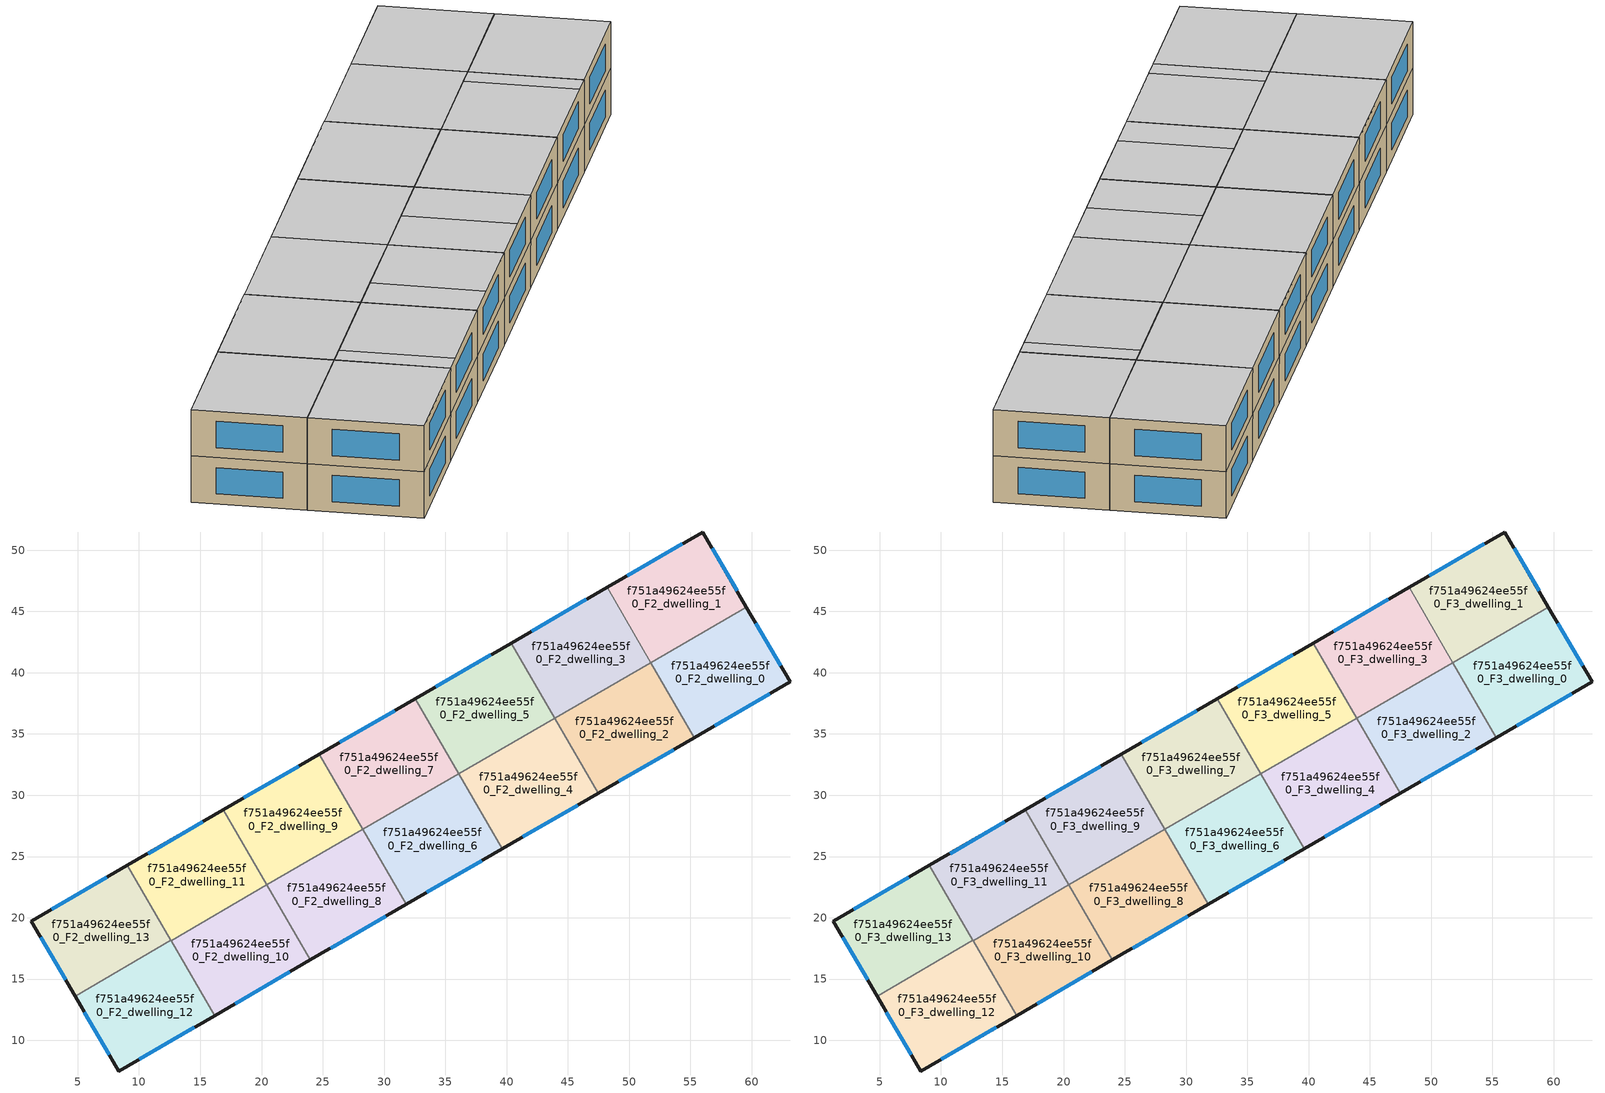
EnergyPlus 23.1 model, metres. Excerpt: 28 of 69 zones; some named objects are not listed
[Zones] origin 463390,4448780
f751a49624ee55f0_F2_dwelling_0
 floor to f751a49624ee55f0_F1_dwelling_0 (EU_floor_Construction): 59.57,45.36 63.14,39.25 55.29,34.7 51.75,40.82 z6
 wall outside (EU_wall_Construction): 55.29,34.7 63.14,39.25 59.57,45.36 z6:9
 wall to f751a49624ee55f0_F2_dwelling_1 (EU_wall_Construction): 59.57,45.36 51.75,40.82 z6:9
 wall to f751a49624ee55f0_F2_dwelling_2 (EU_wall_Construction): 51.75,40.82 55.29,34.7 z6:9
 window (EU_Window_Construction): 62.37,40.56 60.33,44.05 / 56.97,35.68 61.46,38.27 z6.64:8.36
f751a49624ee55f0_F2_dwelling_1
 floor to f751a49624ee55f0_F1_dwelling_1 (EU_floor_Construction): 55.99,51.48 59.57,45.36 51.75,40.82 48.19,46.96 z6
 wall outside (EU_wall_Construction): 59.57,45.36 55.99,51.48 48.19,46.96 z6:9
 wall to f751a49624ee55f0_F2_dwelling_3 (EU_wall_Construction): 48.19,46.96 51.74,40.83 z6:9
 window (EU_Window_Construction): 58.8,46.67 56.76,50.17 / 54.32,50.51 49.86,47.92 z6.64:8.36
f751a49624ee55f0_F2_dwelling_10
 floor to f751a49624ee55f0_F1_dwelling_10 (EU_floor_Construction): 20.44,22.69 23.99,16.56 16.16,12.02 12.61,18.15 z6
 wall outside (EU_wall_Construction): 16.16,12.02 23.99,16.56 z6:9
 wall to f751a49624ee55f0_F2_dwelling_11 (EU_wall_Construction): 20.44,22.69 12.61,18.15 z6:9
 wall to f751a49624ee55f0_F2_dwelling_8 (EU_wall_Construction): 23.99,16.56 20.44,22.69 z6:9
 wall to f751a49624ee55f0_F2_dwelling_12 (EU_wall_Construction): 12.61,18.15 16.16,12.02 z6:9
 window (EU_Window_Construction): 17.84,13 22.32,15.59 z6.64:8.36
f751a49624ee55f0_F2_dwelling_11
 floor to f751a49624ee55f0_F1_dwelling_11 (EU_floor_Construction): 16.89,28.81 20.44,22.69 12.61,18.15 9.06,24.27 z6
 wall outside (EU_wall_Construction): 16.89,28.81 9.06,24.27 z6:9
 wall to f751a49624ee55f0_F2_dwelling_9 (EU_wall_Construction): 20.44,22.69 16.89,28.81 z6:9
 wall to f751a49624ee55f0_F2_dwelling_13 (EU_wall_Construction): 9.06,24.27 12.61,18.16 z6:9
 wall to f751a49624ee55f0_F2_dwelling_12 (EU_wall_Construction): 12.61,18.16 12.61,18.15 z6:9
 window (EU_Window_Construction): 15.21,27.84 10.74,25.24 z6.64:8.36
f751a49624ee55f0_F2_dwelling_12
 floor to f751a49624ee55f0_F1_dwelling_12 (EU_floor_Construction): 12.61,18.16 16.16,12.02 8.36,7.5 4.78,13.62 z6
 wall outside (EU_wall_Construction): 4.78,13.62 8.36,7.5 16.16,12.02 z6:9
 wall to f751a49624ee55f0_F2_dwelling_13 (EU_wall_Construction): 12.61,18.16 4.78,13.62 z6:9
 window (EU_Window_Construction): 10.03,8.47 14.49,11.06 / 5.55,12.31 7.59,8.81 z6.64:8.36
f751a49624ee55f0_F2_dwelling_13
 floor to f751a49624ee55f0_F1_dwelling_13 (EU_floor_Construction): 9.06,24.27 12.61,18.16 4.78,13.62 1.22,19.72 z6
 wall outside (EU_wall_Construction): 9.06,24.27 1.22,19.72 4.78,13.62 z6:9
 window (EU_Window_Construction): 1.98,18.41 4.02,14.93 / 7.38,23.3 2.9,20.7 z6.64:8.36
f751a49624ee55f0_F2_dwelling_2
 floor to f751a49624ee55f0_F1_dwelling_2 (EU_floor_Construction): 51.74,40.83 55.29,34.7 47.47,30.17 43.92,36.29 z6
 wall outside (EU_wall_Construction): 47.47,30.17 55.29,34.7 z6:9
 wall to f751a49624ee55f0_F2_dwelling_3 (EU_wall_Construction): 51.74,40.83 43.92,36.29 z6:9
 wall to f751a49624ee55f0_F2_dwelling_4 (EU_wall_Construction): 43.92,36.29 47.47,30.17 z6:9
 window (EU_Window_Construction): 49.15,31.14 53.62,33.73 z6.64:8.36
f751a49624ee55f0_F2_dwelling_3
 floor to f751a49624ee55f0_F1_dwelling_3 (EU_floor_Construction): 48.19,46.96 51.74,40.83 43.92,36.29 40.37,42.42 z6
 wall outside (EU_wall_Construction): 48.19,46.96 40.37,42.42 z6:9
 wall to f751a49624ee55f0_F2_dwelling_5 (EU_wall_Construction): 40.37,42.42 43.92,36.29 z6:9
 window (EU_Window_Construction): 46.51,45.98 42.04,43.39 z6.64:8.36
f751a49624ee55f0_F2_dwelling_4
 floor to f751a49624ee55f0_F1_dwelling_4 (EU_floor_Construction): 43.92,36.29 47.47,30.17 39.65,25.63 36.09,31.76 z6
 wall outside (EU_wall_Construction): 39.65,25.63 47.47,30.17 z6:9
 wall to f751a49624ee55f0_F2_dwelling_6 (EU_wall_Construction): 36.09,31.76 39.65,25.63 z6:9
 wall to f751a49624ee55f0_F2_dwelling_5 (EU_wall_Construction): 43.92,36.29 36.09,31.76 z6:9
 window (EU_Window_Construction): 41.32,26.6 45.79,29.2 z6.64:8.36
f751a49624ee55f0_F2_dwelling_5
 floor to f751a49624ee55f0_F1_dwelling_5 (EU_floor_Construction): 40.37,42.42 43.92,36.29 36.09,31.76 32.54,37.88 z6
 wall outside (EU_wall_Construction): 40.37,42.42 32.54,37.88 z6:9
 wall to f751a49624ee55f0_F2_dwelling_7 (EU_wall_Construction): 32.54,37.88 36.09,31.76 z6:9
 window (EU_Window_Construction): 38.69,41.45 34.22,38.86 z6.64:8.36
f751a49624ee55f0_F2_dwelling_6
 floor to f751a49624ee55f0_F1_dwelling_6 (EU_floor_Construction): 36.09,31.76 39.65,25.63 31.82,21.1 28.27,27.22 z6
 wall outside (EU_wall_Construction): 31.82,21.1 39.65,25.63 z6:9
 wall to f751a49624ee55f0_F2_dwelling_8 (EU_wall_Construction): 28.27,27.22 31.82,21.1 z6:9
 wall to f751a49624ee55f0_F2_dwelling_7 (EU_wall_Construction): 36.09,31.76 28.27,27.22 z6:9
 window (EU_Window_Construction): 33.5,22.07 37.97,24.66 z6.64:8.36
f751a49624ee55f0_F2_dwelling_7
 floor to f751a49624ee55f0_F1_dwelling_7 (EU_floor_Construction): 32.54,37.88 36.09,31.76 28.27,27.22 24.72,33.35 z6
 wall outside (EU_wall_Construction): 32.54,37.88 24.72,33.35 z6:9
 wall to f751a49624ee55f0_F2_dwelling_9 (EU_wall_Construction): 24.72,33.35 28.27,27.22 z6:9
 window (EU_Window_Construction): 30.87,36.91 26.39,34.32 z6.64:8.36
f751a49624ee55f0_F2_dwelling_8
 floor to f751a49624ee55f0_F1_dwelling_8 (EU_floor_Construction): 28.27,27.22 31.82,21.1 23.99,16.56 20.44,22.68 z6
 wall outside (EU_wall_Construction): 23.99,16.56 31.82,21.1 z6:9
 wall to f751a49624ee55f0_F2_dwelling_9 (EU_wall_Construction): 28.27,27.22 20.44,22.68 z6:9
 window (EU_Window_Construction): 25.67,17.53 30.14,20.13 z6.64:8.36
f751a49624ee55f0_F2_dwelling_9
 floor to f751a49624ee55f0_F1_dwelling_9 (EU_floor_Construction): 24.72,33.35 28.27,27.22 20.44,22.68 16.89,28.81 z6
 wall outside (EU_wall_Construction): 24.72,33.35 16.89,28.81 z6:9
 window (EU_Window_Construction): 23.04,32.38 18.57,29.78 z6.64:8.36
f751a49624ee55f0_F3_dwelling_0
 floor to f751a49624ee55f0_F2_dwelling_0 (EU_floor_Construction): 59.57,45.36 63.14,39.25 55.29,34.7 51.75,40.82 z9
 wall outside (EU_wall_Construction): 55.29,34.7 63.14,39.25 59.57,45.36 z9:12
 wall to f751a49624ee55f0_F3_dwelling_1 (EU_wall_Construction): 59.57,45.36 51.75,40.82 z9:12
 wall to f751a49624ee55f0_F3_dwelling_2 (EU_wall_Construction): 51.75,40.82 55.29,34.7 z9:12
 window (EU_Window_Construction): 62.37,40.56 60.33,44.05 / 56.97,35.68 61.46,38.27 z9.64:11.36
 ceiling adiabatic (EU_roof_Construction): 63.14,39.25 59.57,45.36 51.75,40.82 55.29,34.7 z12
f751a49624ee55f0_F3_dwelling_1
 floor to f751a49624ee55f0_F2_dwelling_1 (EU_floor_Construction): 55.99,51.48 59.57,45.36 51.75,40.82 48.19,46.96 z9
 wall outside (EU_wall_Construction): 59.57,45.36 55.99,51.48 48.19,46.96 z9:12
 wall to f751a49624ee55f0_F3_dwelling_3 (EU_wall_Construction): 48.19,46.96 51.74,40.83 z9:12
 window (EU_Window_Construction): 58.8,46.67 56.76,50.17 / 54.32,50.51 49.86,47.92 z9.64:11.36
 ceiling to f751a49624ee55f0_F4_dwelling_0 (EU_floor_Construction): 59.56,45.37 55.99,51.48 48.19,46.96 51.74,40.83 z12
 ceiling to f751a49624ee55f0_F4_dwelling_7 (EU_floor_Construction): 59.57,45.36 59.56,45.37 51.74,40.83 51.75,40.82 z12
f751a49624ee55f0_F3_dwelling_10
 floor to f751a49624ee55f0_F2_dwelling_10 (EU_floor_Construction): 20.44,22.69 23.99,16.56 16.16,12.02 12.61,18.15 z9
 wall outside (EU_wall_Construction): 16.16,12.02 23.99,16.56 z9:12
 wall to f751a49624ee55f0_F3_dwelling_11 (EU_wall_Construction): 20.44,22.69 12.61,18.15 z9:12
 wall to f751a49624ee55f0_F3_dwelling_8 (EU_wall_Construction): 23.99,16.56 20.44,22.69 z9:12
 wall to f751a49624ee55f0_F3_dwelling_12 (EU_wall_Construction): 12.61,18.15 16.16,12.02 z9:12
 window (EU_Window_Construction): 17.84,13 22.32,15.59 z9.64:11.36
 ceiling to f751a49624ee55f0_F4_dwelling_11 (EU_floor_Construction): 23.99,16.56 20.44,22.68 13.93,18.91 17.48,12.79 z12
 ceiling to f751a49624ee55f0_F4_dwelling_12 (EU_floor_Construction): 17.48,12.79 13.93,18.91 12.61,18.15 16.16,12.02 z12
f751a49624ee55f0_F3_dwelling_11
 floor to f751a49624ee55f0_F2_dwelling_11 (EU_floor_Construction): 16.89,28.81 20.44,22.69 12.61,18.15 9.06,24.27 z9
 wall outside (EU_wall_Construction): 16.89,28.81 9.06,24.27 z9:12
 wall to f751a49624ee55f0_F3_dwelling_9 (EU_wall_Construction): 20.44,22.69 16.89,28.81 z9:12
 wall to f751a49624ee55f0_F3_dwelling_13 (EU_wall_Construction): 9.06,24.27 12.61,18.16 z9:12
 wall to f751a49624ee55f0_F3_dwelling_12 (EU_wall_Construction): 12.61,18.16 12.61,18.15 z9:12
 window (EU_Window_Construction): 15.21,27.84 10.74,25.24 z9.64:11.36
 ceiling adiabatic (EU_roof_Construction): 20.43,22.68 16.88,28.8 9.06,24.27 12.61,18.15 z12
 ceiling to f751a49624ee55f0_F4_dwelling_4 (EU_floor_Construction): 20.44,22.69 16.89,28.81 16.88,28.8 20.43,22.68 z12
f751a49624ee55f0_F3_dwelling_12
 floor to f751a49624ee55f0_F2_dwelling_12 (EU_floor_Construction): 12.61,18.16 16.16,12.02 8.36,7.5 4.78,13.62 z9
 wall outside (EU_wall_Construction): 4.78,13.62 8.36,7.5 16.16,12.02 z9:12
 wall to f751a49624ee55f0_F3_dwelling_13 (EU_wall_Construction): 12.61,18.16 4.78,13.62 z9:12
 window (EU_Window_Construction): 10.03,8.47 14.49,11.06 / 5.55,12.31 7.59,8.81 z9.64:11.36
 ceiling to f751a49624ee55f0_F4_dwelling_12 (EU_floor_Construction): 16.16,12.02 12.61,18.15 4.79,13.61 8.36,7.5 z12
 ceiling to f751a49624ee55f0_F4_dwelling_6 (EU_floor_Construction): 12.6,18.14 12.6,18.15 4.78,13.62 4.79,13.61 z12
f751a49624ee55f0_F3_dwelling_13
 floor to f751a49624ee55f0_F2_dwelling_13 (EU_floor_Construction): 9.06,24.27 12.61,18.16 4.78,13.62 1.22,19.72 z9
 wall outside (EU_wall_Construction): 9.06,24.27 1.22,19.72 4.78,13.62 z9:12
 window (EU_Window_Construction): 1.98,18.41 4.02,14.93 / 7.38,23.3 2.9,20.7 z9.64:11.36
 ceiling to f751a49624ee55f0_F4_dwelling_6 (EU_floor_Construction): 12.6,18.15 9.05,24.26 1.22,19.72 4.78,13.62 z12
 ceiling to f751a49624ee55f0_F4_dwelling_5 (EU_floor_Construction): 12.61,18.16 9.06,24.27 9.05,24.26 12.6,18.15 z12
f751a49624ee55f0_F3_dwelling_2
 floor to f751a49624ee55f0_F2_dwelling_2 (EU_floor_Construction): 51.74,40.83 55.29,34.7 47.47,30.17 43.92,36.29 z9
 wall outside (EU_wall_Construction): 47.47,30.17 55.29,34.7 z9:12
 wall to f751a49624ee55f0_F3_dwelling_3 (EU_wall_Construction): 51.74,40.83 43.92,36.29 z9:12
 wall to f751a49624ee55f0_F3_dwelling_4 (EU_wall_Construction): 43.92,36.29 47.47,30.17 z9:12
 window (EU_Window_Construction): 49.15,31.14 53.62,33.73 z9.64:11.36
 ceiling to f751a49624ee55f0_F4_dwelling_8 (EU_floor_Construction): 54,33.95 50.45,40.08 43.92,36.29 47.47,30.17 z12
 ceiling to f751a49624ee55f0_F4_dwelling_7 (EU_floor_Construction): 55.29,34.7 51.74,40.83 50.45,40.08 54,33.95 z12
f751a49624ee55f0_F3_dwelling_3
 floor to f751a49624ee55f0_F2_dwelling_3 (EU_floor_Construction): 48.19,46.96 51.74,40.83 43.92,36.29 40.37,42.42 z9
 wall outside (EU_wall_Construction): 48.19,46.96 40.37,42.42 z9:12
 wall to f751a49624ee55f0_F3_dwelling_5 (EU_wall_Construction): 40.37,42.42 43.92,36.29 z9:12
 window (EU_Window_Construction): 46.51,45.98 42.04,43.39 z9.64:11.36
 ceiling adiabatic (EU_roof_Construction): 51.74,40.83 48.19,46.96 40.37,42.42 43.92,36.29 z12
f751a49624ee55f0_F3_dwelling_4
 floor to f751a49624ee55f0_F2_dwelling_4 (EU_floor_Construction): 43.92,36.29 47.47,30.17 39.65,25.63 36.09,31.76 z9
 wall outside (EU_wall_Construction): 39.65,25.63 47.47,30.17 z9:12
 wall to f751a49624ee55f0_F3_dwelling_6 (EU_wall_Construction): 36.09,31.76 39.65,25.63 z9:12
 wall to f751a49624ee55f0_F3_dwelling_5 (EU_wall_Construction): 43.92,36.29 36.09,31.76 z9:12
 window (EU_Window_Construction): 41.32,26.6 45.79,29.2 z9.64:11.36
 ceiling adiabatic (EU_roof_Construction): 47.47,30.17 43.92,36.29 36.09,31.76 39.65,25.63 z12
f751a49624ee55f0_F3_dwelling_5
 floor to f751a49624ee55f0_F2_dwelling_5 (EU_floor_Construction): 40.37,42.42 43.92,36.29 36.09,31.76 32.54,37.88 z9
 wall outside (EU_wall_Construction): 40.37,42.42 32.54,37.88 z9:12
 wall to f751a49624ee55f0_F3_dwelling_7 (EU_wall_Construction): 32.54,37.88 36.09,31.76 z9:12
 window (EU_Window_Construction): 38.69,41.45 34.22,38.86 z9.64:11.36
 ceiling to f751a49624ee55f0_F4_dwelling_2 (EU_floor_Construction): 43.9,36.29 40.35,42.41 32.54,37.88 36.09,31.76 z12
 ceiling to f751a49624ee55f0_F4_dwelling_1 (EU_floor_Construction): 43.92,36.29 40.37,42.42 40.35,42.41 43.9,36.29 z12
f751a49624ee55f0_F3_dwelling_6
 floor to f751a49624ee55f0_F2_dwelling_6 (EU_floor_Construction): 36.09,31.76 39.65,25.63 31.82,21.1 28.27,27.22 z9
 wall outside (EU_wall_Construction): 31.82,21.1 39.65,25.63 z9:12
 wall to f751a49624ee55f0_F3_dwelling_8 (EU_wall_Construction): 28.27,27.22 31.82,21.1 z9:12
 wall to f751a49624ee55f0_F3_dwelling_7 (EU_wall_Construction): 36.09,31.76 28.27,27.22 z9:12
 window (EU_Window_Construction): 33.5,22.07 37.97,24.66 z9.64:11.36
 ceiling to f751a49624ee55f0_F4_dwelling_10 (EU_floor_Construction): 35.75,23.37 32.2,29.5 28.27,27.22 31.82,21.1 z12
 ceiling to f751a49624ee55f0_F4_dwelling_9 (EU_floor_Construction): 39.64,25.63 36.09,31.76 32.2,29.5 35.75,23.37 z12
f751a49624ee55f0_F3_dwelling_7
 floor to f751a49624ee55f0_F2_dwelling_7 (EU_floor_Construction): 32.54,37.88 36.09,31.76 28.27,27.22 24.72,33.35 z9
 wall outside (EU_wall_Construction): 32.54,37.88 24.72,33.35 z9:12
 wall to f751a49624ee55f0_F3_dwelling_9 (EU_wall_Construction): 24.72,33.35 28.27,27.22 z9:12
 window (EU_Window_Construction): 30.87,36.91 26.39,34.32 z9.64:11.36
 ceiling to f751a49624ee55f0_F4_dwelling_3 (EU_floor_Construction): 36.08,31.75 32.53,37.88 24.72,33.35 28.27,27.22 z12
 ceiling to f751a49624ee55f0_F4_dwelling_2 (EU_floor_Construction): 36.09,31.76 32.54,37.88 32.53,37.88 36.08,31.75 z12
f751a49624ee55f0_F3_dwelling_8
 floor to f751a49624ee55f0_F2_dwelling_8 (EU_floor_Construction): 28.27,27.22 31.82,21.1 23.99,16.56 20.44,22.68 z9
 wall outside (EU_wall_Construction): 23.99,16.56 31.82,21.1 z9:12
 wall to f751a49624ee55f0_F3_dwelling_9 (EU_wall_Construction): 28.27,27.22 20.44,22.68 z9:12
 window (EU_Window_Construction): 25.67,17.53 30.14,20.13 z9.64:11.36
 ceiling to f751a49624ee55f0_F4_dwelling_10 (EU_floor_Construction): 31.82,21.1 28.27,27.22 23.07,24.21 26.61,18.08 z12
 ceiling to f751a49624ee55f0_F4_dwelling_11 (EU_floor_Construction): 26.61,18.08 23.07,24.21 20.44,22.68 23.99,16.56 z12
f751a49624ee55f0_F3_dwelling_9
 floor to f751a49624ee55f0_F2_dwelling_9 (EU_floor_Construction): 24.72,33.35 28.27,27.22 20.44,22.68 16.89,28.81 z9
 wall outside (EU_wall_Construction): 24.72,33.35 16.89,28.81 z9:12
 window (EU_Window_Construction): 23.04,32.38 18.57,29.78 z9.64:11.36
 ceiling to f751a49624ee55f0_F4_dwelling_4 (EU_floor_Construction): 28.25,27.21 24.7,33.34 16.89,28.81 20.44,22.68 z12
 ceiling to f751a49624ee55f0_F4_dwelling_3 (EU_floor_Construction): 28.27,27.22 24.72,33.35 24.7,33.34 28.25,27.21 z12
[Building]
EU S2 Campaign: North Axis=0; Terrain=City; Solar Distribution=FullExterior
[Site:Location]
Yerevan-Zvartnots.Intl.AP: Latitude=40.15; Longitude=44.383; Time Zone=4; Elevation=854
[SizingPeriod:WeatherFileDays]
AnnualSizingPeriod: Begin Month=1; Begin Day of Month=1; End Month=12; End Day of Month=31; Day of Week for Start Day=Monday; Use Weather File Daylight Saving Period=No; Use Weather File Rain and Snow Indicators=No
[MATERIAL]
EU_InternalMass_Material: Roughness=MediumRough; Thickness=0.1; Conductivity=1; Density=1800; Specific Heat=900; Thermal Absorptance=0.9; Solar Absorptance=0.7; Visible Absorptance=0.7
[MATERIAL:NOMASS] Roughness=MediumRough; Thermal Absorptance=0.9; Solar Absorptance=0.7; Visible Absorptance=0.7
Name | Thermal Resistance
EU_wall_NoMass | 1.05043
EU_roof_NoMass | 1.45357
EU_floor_NoMass | 0.478065
[WINDOWMATERIAL:SIMPLEGLAZINGSYSTEM]
EU_Window_SimpleGlazing: UFactor=2.5566; Solar Heat Gain Coefficient=0.75; Visible Transmittance=0.75
[CONSTRUCTION]
EU_wall_Construction: EU_wall_NoMass
EU_roof_Construction: EU_roof_NoMass
EU_floor_Construction: EU_floor_NoMass
EU_Window_Construction: EU_Window_SimpleGlazing
EU_InternalMass_Construction: EU_InternalMass_Material
[ZONE] Type=1; Multiplier=1; Ceiling Height=autocalculate; Floor Area=autocalculate; Part of Total Floor Area=Yes
Name | Volume
f751a49624ee55f0_F2_dwelling_0; f751a49624ee55f0_F3_dwelling_0 | 192.119
f751a49624ee55f0_F2_dwelling_1; f751a49624ee55f0_F3_dwelling_1 | 192.142
f751a49624ee55f0_F2_dwelling_10; f751a49624ee55f0_F3_dwelling_10; f751a49624ee55f0_F2_dwelling_3; f751a49624ee55f0_F3_dwelling_3 | 192.148
f751a49624ee55f0_F2_dwelling_11; f751a49624ee55f0_F3_dwelling_11 | 192.125
f751a49624ee55f0_F2_dwelling_12; f751a49624ee55f0_F3_dwelling_12 | 192.133
f751a49624ee55f0_F2_dwelling_13; f751a49624ee55f0_F3_dwelling_13; f751a49624ee55f0_F2_dwelling_7; f751a49624ee55f0_F3_dwelling_7 | 192.123
f751a49624ee55f0_F2_dwelling_2; f751a49624ee55f0_F3_dwelling_2; f751a49624ee55f0_F2_dwelling_4; f751a49624ee55f0_F3_dwelling_4 | 192.134
f751a49624ee55f0_F2_dwelling_5; f751a49624ee55f0_F3_dwelling_5 | 192.128
f751a49624ee55f0_F2_dwelling_6; f751a49624ee55f0_F3_dwelling_6 | 192.129
f751a49624ee55f0_F2_dwelling_8; f751a49624ee55f0_F3_dwelling_8 | 192.136
f751a49624ee55f0_F2_dwelling_9; f751a49624ee55f0_F3_dwelling_9 | 192.154
[INTERNALMASS] Construction=EU_InternalMass_Construction
Name | Zone or ZoneList | Surface Area
f751a49624ee55f0_F2_dwelling_0_EU_InternalMass | f751a49624ee55f0_F2_dwelling_0 | 64.0397
f751a49624ee55f0_F2_dwelling_1_EU_InternalMass | f751a49624ee55f0_F2_dwelling_1 | 64.0465
f751a49624ee55f0_F2_dwelling_2_EU_InternalMass | f751a49624ee55f0_F2_dwelling_2 | 64.0477
f751a49624ee55f0_F2_dwelling_3_EU_InternalMass | f751a49624ee55f0_F2_dwelling_3 | 64.0495
f751a49624ee55f0_F2_dwelling_4_EU_InternalMass | f751a49624ee55f0_F2_dwelling_4 | 64.0427
f751a49624ee55f0_F2_dwelling_5_EU_InternalMass | f751a49624ee55f0_F2_dwelling_5 | 64.0425
f751a49624ee55f0_F2_dwelling_6_EU_InternalMass | f751a49624ee55f0_F2_dwelling_6 | 64.0426
f751a49624ee55f0_F2_dwelling_7_EU_InternalMass | f751a49624ee55f0_F2_dwelling_7 | 64.0403
f751a49624ee55f0_F2_dwelling_8_EU_InternalMass | f751a49624ee55f0_F2_dwelling_8 | 64.0467
f751a49624ee55f0_F2_dwelling_9_EU_InternalMass | f751a49624ee55f0_F2_dwelling_9 | 64.0521
f751a49624ee55f0_F2_dwelling_10_EU_InternalMass | f751a49624ee55f0_F2_dwelling_10 | 64.0483
f751a49624ee55f0_F2_dwelling_11_EU_InternalMass | f751a49624ee55f0_F2_dwelling_11 | 64.0417
f751a49624ee55f0_F2_dwelling_12_EU_InternalMass | f751a49624ee55f0_F2_dwelling_12 | 64.0419
f751a49624ee55f0_F2_dwelling_13_EU_InternalMass | f751a49624ee55f0_F2_dwelling_13 | 64.0405
f751a49624ee55f0_F3_dwelling_0_EU_InternalMass | f751a49624ee55f0_F3_dwelling_0 | 64.0397
f751a49624ee55f0_F3_dwelling_1_EU_InternalMass | f751a49624ee55f0_F3_dwelling_1 | 64.0465
f751a49624ee55f0_F3_dwelling_2_EU_InternalMass | f751a49624ee55f0_F3_dwelling_2 | 64.0477
f751a49624ee55f0_F3_dwelling_3_EU_InternalMass | f751a49624ee55f0_F3_dwelling_3 | 64.0495
f751a49624ee55f0_F3_dwelling_4_EU_InternalMass | f751a49624ee55f0_F3_dwelling_4 | 64.0427
f751a49624ee55f0_F3_dwelling_5_EU_InternalMass | f751a49624ee55f0_F3_dwelling_5 | 64.0425
f751a49624ee55f0_F3_dwelling_6_EU_InternalMass | f751a49624ee55f0_F3_dwelling_6 | 64.0426
f751a49624ee55f0_F3_dwelling_7_EU_InternalMass | f751a49624ee55f0_F3_dwelling_7 | 64.0403
f751a49624ee55f0_F3_dwelling_8_EU_InternalMass | f751a49624ee55f0_F3_dwelling_8 | 64.0467
f751a49624ee55f0_F3_dwelling_9_EU_InternalMass | f751a49624ee55f0_F3_dwelling_9 | 64.0521
f751a49624ee55f0_F3_dwelling_10_EU_InternalMass | f751a49624ee55f0_F3_dwelling_10 | 64.0483
f751a49624ee55f0_F3_dwelling_11_EU_InternalMass | f751a49624ee55f0_F3_dwelling_11 | 64.0417
f751a49624ee55f0_F3_dwelling_12_EU_InternalMass | f751a49624ee55f0_F3_dwelling_12 | 64.0419
f751a49624ee55f0_F3_dwelling_13_EU_InternalMass | f751a49624ee55f0_F3_dwelling_13 | 64.0405
[OTHEREQUIPMENT] Fuel Type=Electricity; Design Level Calculation Method=Watts/Area; Power per Zone Floor Area=1; Fraction Latent=0; Fraction Radiant=0; Fraction Lost=0; Carbon Dioxide Generation Rate=0; EndUse Subcategory=EU_Step8_InternalGains
Name | Zone or ZoneList or Space or SpaceList | Schedule
EU_Step8_InternalGain_f751a49624ee55f0_F2_dwelling_0_f000 | f751a49624ee55f0_F2_dwelling_0 | EU_Step8_GainSchedule_f751a49624ee55f0_F2_dwelling_0_f000
EU_Step8_InternalGain_f751a49624ee55f0_F2_dwelling_1_f000 | f751a49624ee55f0_F2_dwelling_1 | EU_Step8_GainSchedule_f751a49624ee55f0_F2_dwelling_1_f000
EU_Step8_InternalGain_f751a49624ee55f0_F2_dwelling_2_f000 | f751a49624ee55f0_F2_dwelling_2 | EU_Step8_GainSchedule_f751a49624ee55f0_F2_dwelling_2_f000
EU_Step8_InternalGain_f751a49624ee55f0_F2_dwelling_3_f000 | f751a49624ee55f0_F2_dwelling_3 | EU_Step8_GainSchedule_f751a49624ee55f0_F2_dwelling_3_f000
EU_Step8_InternalGain_f751a49624ee55f0_F2_dwelling_4_f000 | f751a49624ee55f0_F2_dwelling_4 | EU_Step8_GainSchedule_f751a49624ee55f0_F2_dwelling_4_f000
EU_Step8_InternalGain_f751a49624ee55f0_F2_dwelling_5_f000 | f751a49624ee55f0_F2_dwelling_5 | EU_Step8_GainSchedule_f751a49624ee55f0_F2_dwelling_5_f000
EU_Step8_InternalGain_f751a49624ee55f0_F2_dwelling_6_f000 | f751a49624ee55f0_F2_dwelling_6 | EU_Step8_GainSchedule_f751a49624ee55f0_F2_dwelling_6_f000
EU_Step8_InternalGain_f751a49624ee55f0_F2_dwelling_7_f000 | f751a49624ee55f0_F2_dwelling_7 | EU_Step8_GainSchedule_f751a49624ee55f0_F2_dwelling_7_f000
EU_Step8_InternalGain_f751a49624ee55f0_F2_dwelling_8_f000 | f751a49624ee55f0_F2_dwelling_8 | EU_Step8_GainSchedule_f751a49624ee55f0_F2_dwelling_8_f000
EU_Step8_InternalGain_f751a49624ee55f0_F2_dwelling_9_f000 | f751a49624ee55f0_F2_dwelling_9 | EU_Step8_GainSchedule_f751a49624ee55f0_F2_dwelling_9_f000
EU_Step8_InternalGain_f751a49624ee55f0_F2_dwelling_10_f000 | f751a49624ee55f0_F2_dwelling_10 | EU_Step8_GainSchedule_f751a49624ee55f0_F2_dwelling_10_f000
EU_Step8_InternalGain_f751a49624ee55f0_F2_dwelling_11_f000 | f751a49624ee55f0_F2_dwelling_11 | EU_Step8_GainSchedule_f751a49624ee55f0_F2_dwelling_11_f000
EU_Step8_InternalGain_f751a49624ee55f0_F2_dwelling_12_f000 | f751a49624ee55f0_F2_dwelling_12 | EU_Step8_GainSchedule_f751a49624ee55f0_F2_dwelling_12_f000
EU_Step8_InternalGain_f751a49624ee55f0_F2_dwelling_13_f000 | f751a49624ee55f0_F2_dwelling_13 | EU_Step8_GainSchedule_f751a49624ee55f0_F2_dwelling_13_f000
EU_Step8_InternalGain_f751a49624ee55f0_F3_dwelling_0_f000 | f751a49624ee55f0_F3_dwelling_0 | EU_Step8_GainSchedule_f751a49624ee55f0_F3_dwelling_0_f000
EU_Step8_InternalGain_f751a49624ee55f0_F3_dwelling_1_f000 | f751a49624ee55f0_F3_dwelling_1 | EU_Step8_GainSchedule_f751a49624ee55f0_F3_dwelling_1_f000
EU_Step8_InternalGain_f751a49624ee55f0_F3_dwelling_2_f000 | f751a49624ee55f0_F3_dwelling_2 | EU_Step8_GainSchedule_f751a49624ee55f0_F3_dwelling_2_f000
EU_Step8_InternalGain_f751a49624ee55f0_F3_dwelling_3_f000 | f751a49624ee55f0_F3_dwelling_3 | EU_Step8_GainSchedule_f751a49624ee55f0_F3_dwelling_3_f000
EU_Step8_InternalGain_f751a49624ee55f0_F3_dwelling_4_f000 | f751a49624ee55f0_F3_dwelling_4 | EU_Step8_GainSchedule_f751a49624ee55f0_F3_dwelling_4_f000
EU_Step8_InternalGain_f751a49624ee55f0_F3_dwelling_5_f000 | f751a49624ee55f0_F3_dwelling_5 | EU_Step8_GainSchedule_f751a49624ee55f0_F3_dwelling_5_f000
EU_Step8_InternalGain_f751a49624ee55f0_F3_dwelling_6_f000 | f751a49624ee55f0_F3_dwelling_6 | EU_Step8_GainSchedule_f751a49624ee55f0_F3_dwelling_6_f000
EU_Step8_InternalGain_f751a49624ee55f0_F3_dwelling_7_f000 | f751a49624ee55f0_F3_dwelling_7 | EU_Step8_GainSchedule_f751a49624ee55f0_F3_dwelling_7_f000
EU_Step8_InternalGain_f751a49624ee55f0_F3_dwelling_8_f000 | f751a49624ee55f0_F3_dwelling_8 | EU_Step8_GainSchedule_f751a49624ee55f0_F3_dwelling_8_f000
EU_Step8_InternalGain_f751a49624ee55f0_F3_dwelling_9_f000 | f751a49624ee55f0_F3_dwelling_9 | EU_Step8_GainSchedule_f751a49624ee55f0_F3_dwelling_9_f000
EU_Step8_InternalGain_f751a49624ee55f0_F3_dwelling_10_f000 | f751a49624ee55f0_F3_dwelling_10 | EU_Step8_GainSchedule_f751a49624ee55f0_F3_dwelling_10_f000
EU_Step8_InternalGain_f751a49624ee55f0_F3_dwelling_11_f000 | f751a49624ee55f0_F3_dwelling_11 | EU_Step8_GainSchedule_f751a49624ee55f0_F3_dwelling_11_f000
EU_Step8_InternalGain_f751a49624ee55f0_F3_dwelling_12_f000 | f751a49624ee55f0_F3_dwelling_12 | EU_Step8_GainSchedule_f751a49624ee55f0_F3_dwelling_12_f000
EU_Step8_InternalGain_f751a49624ee55f0_F3_dwelling_13_f000 | f751a49624ee55f0_F3_dwelling_13 | EU_Step8_GainSchedule_f751a49624ee55f0_F3_dwelling_13_f000
[ZONEVENTILATION:DESIGNFLOWRATE] Schedule=EU_AlwaysOn; Design Flow Rate Calculation Method=AirChanges/Hour; Air Changes per Hour=0.557805; Ventilation Type=Natural; Fan Pressure Rise=0; Fan Total Efficiency=1; Constant Term Coefficient=1; Temperature Term Coefficient=0; Velocity Term Coefficient=0; Velocity Squared Term Coefficient=0; Minimum Indoor Temperature=-100; Maximum Indoor Temperature=100; Delta Temperature=-100; Minimum Outdoor Temperature=-100; Maximum Outdoor Temperature=100; Maximum Wind Speed=40
Name | Zone or ZoneList or Space or SpaceList
EU_ConstantAir_f751a49624ee55f0_F2_dwelling_0 | f751a49624ee55f0_F2_dwelling_0
EU_ConstantAir_f751a49624ee55f0_F2_dwelling_1 | f751a49624ee55f0_F2_dwelling_1
EU_ConstantAir_f751a49624ee55f0_F2_dwelling_2 | f751a49624ee55f0_F2_dwelling_2
EU_ConstantAir_f751a49624ee55f0_F2_dwelling_3 | f751a49624ee55f0_F2_dwelling_3
EU_ConstantAir_f751a49624ee55f0_F2_dwelling_4 | f751a49624ee55f0_F2_dwelling_4
EU_ConstantAir_f751a49624ee55f0_F2_dwelling_5 | f751a49624ee55f0_F2_dwelling_5
EU_ConstantAir_f751a49624ee55f0_F2_dwelling_6 | f751a49624ee55f0_F2_dwelling_6
EU_ConstantAir_f751a49624ee55f0_F2_dwelling_7 | f751a49624ee55f0_F2_dwelling_7
EU_ConstantAir_f751a49624ee55f0_F2_dwelling_8 | f751a49624ee55f0_F2_dwelling_8
EU_ConstantAir_f751a49624ee55f0_F2_dwelling_9 | f751a49624ee55f0_F2_dwelling_9
EU_ConstantAir_f751a49624ee55f0_F2_dwelling_10 | f751a49624ee55f0_F2_dwelling_10
EU_ConstantAir_f751a49624ee55f0_F2_dwelling_11 | f751a49624ee55f0_F2_dwelling_11
EU_ConstantAir_f751a49624ee55f0_F2_dwelling_12 | f751a49624ee55f0_F2_dwelling_12
EU_ConstantAir_f751a49624ee55f0_F2_dwelling_13 | f751a49624ee55f0_F2_dwelling_13
EU_ConstantAir_f751a49624ee55f0_F3_dwelling_0 | f751a49624ee55f0_F3_dwelling_0
EU_ConstantAir_f751a49624ee55f0_F3_dwelling_1 | f751a49624ee55f0_F3_dwelling_1
EU_ConstantAir_f751a49624ee55f0_F3_dwelling_2 | f751a49624ee55f0_F3_dwelling_2
EU_ConstantAir_f751a49624ee55f0_F3_dwelling_3 | f751a49624ee55f0_F3_dwelling_3
EU_ConstantAir_f751a49624ee55f0_F3_dwelling_4 | f751a49624ee55f0_F3_dwelling_4
EU_ConstantAir_f751a49624ee55f0_F3_dwelling_5 | f751a49624ee55f0_F3_dwelling_5
EU_ConstantAir_f751a49624ee55f0_F3_dwelling_6 | f751a49624ee55f0_F3_dwelling_6
EU_ConstantAir_f751a49624ee55f0_F3_dwelling_7 | f751a49624ee55f0_F3_dwelling_7
EU_ConstantAir_f751a49624ee55f0_F3_dwelling_8 | f751a49624ee55f0_F3_dwelling_8
EU_ConstantAir_f751a49624ee55f0_F3_dwelling_9 | f751a49624ee55f0_F3_dwelling_9
EU_ConstantAir_f751a49624ee55f0_F3_dwelling_10 | f751a49624ee55f0_F3_dwelling_10
EU_ConstantAir_f751a49624ee55f0_F3_dwelling_11 | f751a49624ee55f0_F3_dwelling_11
EU_ConstantAir_f751a49624ee55f0_F3_dwelling_12 | f751a49624ee55f0_F3_dwelling_12
EU_ConstantAir_f751a49624ee55f0_F3_dwelling_13 | f751a49624ee55f0_F3_dwelling_13
[HVACTEMPLATE:ZONE:IDEALLOADSAIRSYSTEM] System Availability Schedule=EU_AlwaysOn; Maximum Heating Supply Air Temperature=50; Minimum Cooling Supply Air Temperature=13; Maximum Heating Supply Air Humidity Ratio=0.0156; Minimum Cooling Supply Air Humidity Ratio=0.0077; Heating Limit=NoLimit; Cooling Limit=NoLimit; Heating Availability Schedule=EU_AlwaysOn; Cooling Availability Schedule=EU_CoolingOff; Dehumidification Control Type=ConstantSensibleHeatRatio; Cooling Sensible Heat Ratio=0.7; Dehumidification Setpoint=60; Humidification Control Type=None; Humidification Setpoint=30; Outdoor Air Method=None; Outdoor Air Flow Rate per Person=0.00944; Outdoor Air Flow Rate per Zone Floor Area=0; Outdoor Air Flow Rate per Zone=0; Demand Controlled Ventilation Type=None; Outdoor Air Economizer Type=NoEconomizer; Heat Recovery Type=None; Sensible Heat Recovery Effectiveness=0.7; Latent Heat Recovery Effectiveness=0.65
Name | Template Thermostat
f751a49624ee55f0_F2_dwelling_0 | EU_HeatOnly_f751a49624ee55f0_F2_dwelling_0
f751a49624ee55f0_F2_dwelling_1 | EU_HeatOnly_f751a49624ee55f0_F2_dwelling_1
f751a49624ee55f0_F2_dwelling_2 | EU_HeatOnly_f751a49624ee55f0_F2_dwelling_2
f751a49624ee55f0_F2_dwelling_3 | EU_HeatOnly_f751a49624ee55f0_F2_dwelling_3
f751a49624ee55f0_F2_dwelling_4 | EU_HeatOnly_f751a49624ee55f0_F2_dwelling_4
f751a49624ee55f0_F2_dwelling_5 | EU_HeatOnly_f751a49624ee55f0_F2_dwelling_5
f751a49624ee55f0_F2_dwelling_6 | EU_HeatOnly_f751a49624ee55f0_F2_dwelling_6
f751a49624ee55f0_F2_dwelling_7 | EU_HeatOnly_f751a49624ee55f0_F2_dwelling_7
f751a49624ee55f0_F2_dwelling_8 | EU_HeatOnly_f751a49624ee55f0_F2_dwelling_8
f751a49624ee55f0_F2_dwelling_9 | EU_HeatOnly_f751a49624ee55f0_F2_dwelling_9
f751a49624ee55f0_F2_dwelling_10 | EU_HeatOnly_f751a49624ee55f0_F2_dwelling_10
f751a49624ee55f0_F2_dwelling_11 | EU_HeatOnly_f751a49624ee55f0_F2_dwelling_11
f751a49624ee55f0_F2_dwelling_12 | EU_HeatOnly_f751a49624ee55f0_F2_dwelling_12
f751a49624ee55f0_F2_dwelling_13 | EU_HeatOnly_f751a49624ee55f0_F2_dwelling_13
f751a49624ee55f0_F3_dwelling_0 | EU_HeatOnly_f751a49624ee55f0_F3_dwelling_0
f751a49624ee55f0_F3_dwelling_1 | EU_HeatOnly_f751a49624ee55f0_F3_dwelling_1
f751a49624ee55f0_F3_dwelling_2 | EU_HeatOnly_f751a49624ee55f0_F3_dwelling_2
f751a49624ee55f0_F3_dwelling_3 | EU_HeatOnly_f751a49624ee55f0_F3_dwelling_3
f751a49624ee55f0_F3_dwelling_4 | EU_HeatOnly_f751a49624ee55f0_F3_dwelling_4
f751a49624ee55f0_F3_dwelling_5 | EU_HeatOnly_f751a49624ee55f0_F3_dwelling_5
f751a49624ee55f0_F3_dwelling_6 | EU_HeatOnly_f751a49624ee55f0_F3_dwelling_6
f751a49624ee55f0_F3_dwelling_7 | EU_HeatOnly_f751a49624ee55f0_F3_dwelling_7
f751a49624ee55f0_F3_dwelling_8 | EU_HeatOnly_f751a49624ee55f0_F3_dwelling_8
f751a49624ee55f0_F3_dwelling_9 | EU_HeatOnly_f751a49624ee55f0_F3_dwelling_9
f751a49624ee55f0_F3_dwelling_10 | EU_HeatOnly_f751a49624ee55f0_F3_dwelling_10
f751a49624ee55f0_F3_dwelling_11 | EU_HeatOnly_f751a49624ee55f0_F3_dwelling_11
f751a49624ee55f0_F3_dwelling_12 | EU_HeatOnly_f751a49624ee55f0_F3_dwelling_12
f751a49624ee55f0_F3_dwelling_13 | EU_HeatOnly_f751a49624ee55f0_F3_dwelling_13
[SIZING:ZONE] Zone Cooling Design Supply Air Temperature Input Method=SupplyAirTemperature; Zone Cooling Design Supply Air Temperature=13; Zone Heating Design Supply Air Temperature Input Method=SupplyAirTemperature; Zone Heating Design Supply Air Temperature=50; Zone Cooling Design Supply Air Humidity Ratio=0.008; Zone Heating Design Supply Air Humidity Ratio=0.008; Cooling Design Air Flow Method=DesignDay; Cooling Design Air Flow Rate=0; Cooling Minimum Air Flow per Zone Floor Area=0.000762; Cooling Minimum Air Flow=0; Cooling Minimum Air Flow Fraction=0.2; Heating Design Air Flow Method=DesignDay; Heating Design Air Flow Rate=0; Heating Maximum Air Flow per Zone Floor Area=0.002032; Heating Maximum Air Flow=0.141576; Heating Maximum Air Flow Fraction=0.3; Account for Dedicated Outdoor Air System=No; Dedicated Outdoor Air System Control Strategy=NeutralSupplyAir; Dedicated Outdoor Air Low Setpoint Temperature for Design=autosize; Dedicated Outdoor Air High Setpoint Temperature for Design=autosize; Zone Load Sizing Method=Sensible Load Only No Latent Load; Zone Latent Cooling Design Supply Air Humidity Ratio Input Method=HumidityRatioDifference; Zone Cooling Design Supply Air Humidity Ratio Difference=0.005; Zone Latent Heating Design Supply Air Humidity Ratio Input Method=HumidityRatioDifference; Zone Humidification Design Supply Air Humidity Ratio Difference=0.005
f751a49624ee55f0_F2_dwelling_0; f751a49624ee55f0_F2_dwelling_1; f751a49624ee55f0_F2_dwelling_2; f751a49624ee55f0_F2_dwelling_3; f751a49624ee55f0_F2_dwelling_4; f751a49624ee55f0_F2_dwelling_5; f751a49624ee55f0_F2_dwelling_6; f751a49624ee55f0_F2_dwelling_7; f751a49624ee55f0_F2_dwelling_8; f751a49624ee55f0_F2_dwelling_9; f751a49624ee55f0_F2_dwelling_10; f751a49624ee55f0_F2_dwelling_11; f751a49624ee55f0_F2_dwelling_12; f751a49624ee55f0_F2_dwelling_13; f751a49624ee55f0_F3_dwelling_0; f751a49624ee55f0_F3_dwelling_1; f751a49624ee55f0_F3_dwelling_2; f751a49624ee55f0_F3_dwelling_3; f751a49624ee55f0_F3_dwelling_4; f751a49624ee55f0_F3_dwelling_5; f751a49624ee55f0_F3_dwelling_6; f751a49624ee55f0_F3_dwelling_7; f751a49624ee55f0_F3_dwelling_8; f751a49624ee55f0_F3_dwelling_9; f751a49624ee55f0_F3_dwelling_10; f751a49624ee55f0_F3_dwelling_11; f751a49624ee55f0_F3_dwelling_12; f751a49624ee55f0_F3_dwelling_13
[SCHEDULE:CONSTANT]
Name | Hourly Value
EU_AlwaysOn | 1
EU_CoolingOff | 0
[SCHEDULE:FILE] Column Number=1; Rows to Skip at Top=0; Number of Hours of Data=8760; Column Separator=Comma; Interpolate to Timestep=No; Minutes per Item=60; Adjust Schedule for Daylight Savings=Yes
Name | File
EU_Step8_GainSchedule_f751a49624ee55f0_F2_dwelling_0_f000 | ../../schedules/f751a49624ee55f0/f751a49624ee55f0_F2_dwelling_0_f000_gain.csv
EU_Step8_GainSchedule_f751a49624ee55f0_F2_dwelling_1_f000 | ../../schedules/f751a49624ee55f0/f751a49624ee55f0_F2_dwelling_1_f000_gain.csv
EU_Step8_GainSchedule_f751a49624ee55f0_F2_dwelling_2_f000 | ../../schedules/f751a49624ee55f0/f751a49624ee55f0_F2_dwelling_2_f000_gain.csv
EU_Step8_GainSchedule_f751a49624ee55f0_F2_dwelling_3_f000 | ../../schedules/f751a49624ee55f0/f751a49624ee55f0_F2_dwelling_3_f000_gain.csv
EU_Step8_GainSchedule_f751a49624ee55f0_F2_dwelling_4_f000 | ../../schedules/f751a49624ee55f0/f751a49624ee55f0_F2_dwelling_4_f000_gain.csv
EU_Step8_GainSchedule_f751a49624ee55f0_F2_dwelling_5_f000 | ../../schedules/f751a49624ee55f0/f751a49624ee55f0_F2_dwelling_5_f000_gain.csv
EU_Step8_GainSchedule_f751a49624ee55f0_F2_dwelling_6_f000 | ../../schedules/f751a49624ee55f0/f751a49624ee55f0_F2_dwelling_6_f000_gain.csv
EU_Step8_GainSchedule_f751a49624ee55f0_F2_dwelling_7_f000 | ../../schedules/f751a49624ee55f0/f751a49624ee55f0_F2_dwelling_7_f000_gain.csv
EU_Step8_GainSchedule_f751a49624ee55f0_F2_dwelling_8_f000 | ../../schedules/f751a49624ee55f0/f751a49624ee55f0_F2_dwelling_8_f000_gain.csv
EU_Step8_GainSchedule_f751a49624ee55f0_F2_dwelling_9_f000 | ../../schedules/f751a49624ee55f0/f751a49624ee55f0_F2_dwelling_9_f000_gain.csv
EU_Step8_GainSchedule_f751a49624ee55f0_F2_dwelling_10_f000 | ../../schedules/f751a49624ee55f0/f751a49624ee55f0_F2_dwelling_10_f000_gain.csv
EU_Step8_GainSchedule_f751a49624ee55f0_F2_dwelling_11_f000 | ../../schedules/f751a49624ee55f0/f751a49624ee55f0_F2_dwelling_11_f000_gain.csv
EU_Step8_GainSchedule_f751a49624ee55f0_F2_dwelling_12_f000 | ../../schedules/f751a49624ee55f0/f751a49624ee55f0_F2_dwelling_12_f000_gain.csv
EU_Step8_GainSchedule_f751a49624ee55f0_F2_dwelling_13_f000 | ../../schedules/f751a49624ee55f0/f751a49624ee55f0_F2_dwelling_13_f000_gain.csv
EU_Step8_GainSchedule_f751a49624ee55f0_F3_dwelling_0_f000 | ../../schedules/f751a49624ee55f0/f751a49624ee55f0_F3_dwelling_0_f000_gain.csv
EU_Step8_GainSchedule_f751a49624ee55f0_F3_dwelling_1_f000 | ../../schedules/f751a49624ee55f0/f751a49624ee55f0_F3_dwelling_1_f000_gain.csv
EU_Step8_GainSchedule_f751a49624ee55f0_F3_dwelling_2_f000 | ../../schedules/f751a49624ee55f0/f751a49624ee55f0_F3_dwelling_2_f000_gain.csv
EU_Step8_GainSchedule_f751a49624ee55f0_F3_dwelling_3_f000 | ../../schedules/f751a49624ee55f0/f751a49624ee55f0_F3_dwelling_3_f000_gain.csv
EU_Step8_GainSchedule_f751a49624ee55f0_F3_dwelling_4_f000 | ../../schedules/f751a49624ee55f0/f751a49624ee55f0_F3_dwelling_4_f000_gain.csv
EU_Step8_GainSchedule_f751a49624ee55f0_F3_dwelling_5_f000 | ../../schedules/f751a49624ee55f0/f751a49624ee55f0_F3_dwelling_5_f000_gain.csv
EU_Step8_GainSchedule_f751a49624ee55f0_F3_dwelling_6_f000 | ../../schedules/f751a49624ee55f0/f751a49624ee55f0_F3_dwelling_6_f000_gain.csv
EU_Step8_GainSchedule_f751a49624ee55f0_F3_dwelling_7_f000 | ../../schedules/f751a49624ee55f0/f751a49624ee55f0_F3_dwelling_7_f000_gain.csv
EU_Step8_GainSchedule_f751a49624ee55f0_F3_dwelling_8_f000 | ../../schedules/f751a49624ee55f0/f751a49624ee55f0_F3_dwelling_8_f000_gain.csv
EU_Step8_GainSchedule_f751a49624ee55f0_F3_dwelling_9_f000 | ../../schedules/f751a49624ee55f0/f751a49624ee55f0_F3_dwelling_9_f000_gain.csv
EU_Step8_GainSchedule_f751a49624ee55f0_F3_dwelling_10_f000 | ../../schedules/f751a49624ee55f0/f751a49624ee55f0_F3_dwelling_10_f000_gain.csv
EU_Step8_GainSchedule_f751a49624ee55f0_F3_dwelling_11_f000 | ../../schedules/f751a49624ee55f0/f751a49624ee55f0_F3_dwelling_11_f000_gain.csv
EU_Step8_GainSchedule_f751a49624ee55f0_F3_dwelling_12_f000 | ../../schedules/f751a49624ee55f0/f751a49624ee55f0_F3_dwelling_12_f000_gain.csv
EU_Step8_GainSchedule_f751a49624ee55f0_F3_dwelling_13_f000 | ../../schedules/f751a49624ee55f0/f751a49624ee55f0_F3_dwelling_13_f000_gain.csv
